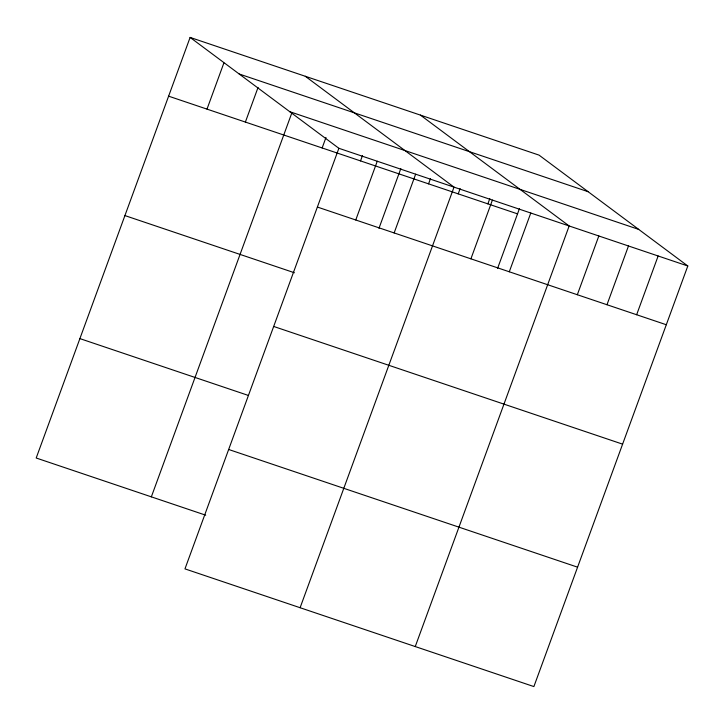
<?xml version="1.0" encoding="UTF-8"?>
<svg xmlns="http://www.w3.org/2000/svg" width="724" height="724" viewBox="0 0 724 724"><rect width="100%" height="100%" fill="white"/><g stroke="black" fill="none" stroke-linecap="round" stroke-linejoin="round"><path stroke-width="1.09" d="M190.113 37.422L338.877 148.293L184.964 568.883L533.887 686.578L687.8 265.989L539.036 155.117L190.113 37.422L36.2 458.011L205.716 515.189M207.001 109.116L223.888 62.952M245.382 122.066L258.052 87.441M151.343 496.854L291.817 112.98M322.144 147.958L325.981 137.47M360.525 160.9L362.443 155.66M355.765 219.987L377.258 161.235M378.969 228.313L400.825 168.602M394.146 232.938L415.639 174.185M428.563 183.851L430.481 178.611M300.107 607.726L454.02 187.127L305.257 76.255M458.22 193.86L460.138 188.611M487.876 203.86L489.795 198.62M470.908 258.83L492.401 200.077M497.605 268.332L519.452 208.621M509.289 271.781L530.783 213.028M415.25 646.568L569.164 225.969L420.4 115.098M577.327 294.731L598.829 235.979M606.984 304.732L628.486 245.979M636.64 314.732L658.143 255.979M239.21 74.002L588.123 191.706M289.79 111.704L638.704 229.399M338.877 148.293L687.8 265.989M168.62 96.174L517.533 213.87M317.384 207.046L666.297 324.741M124.917 215.58L294.433 272.758M273.681 326.452L622.604 444.147M79.893 338.606L248.35 395.431M228.666 449.477L577.58 567.173"/></g></svg>
